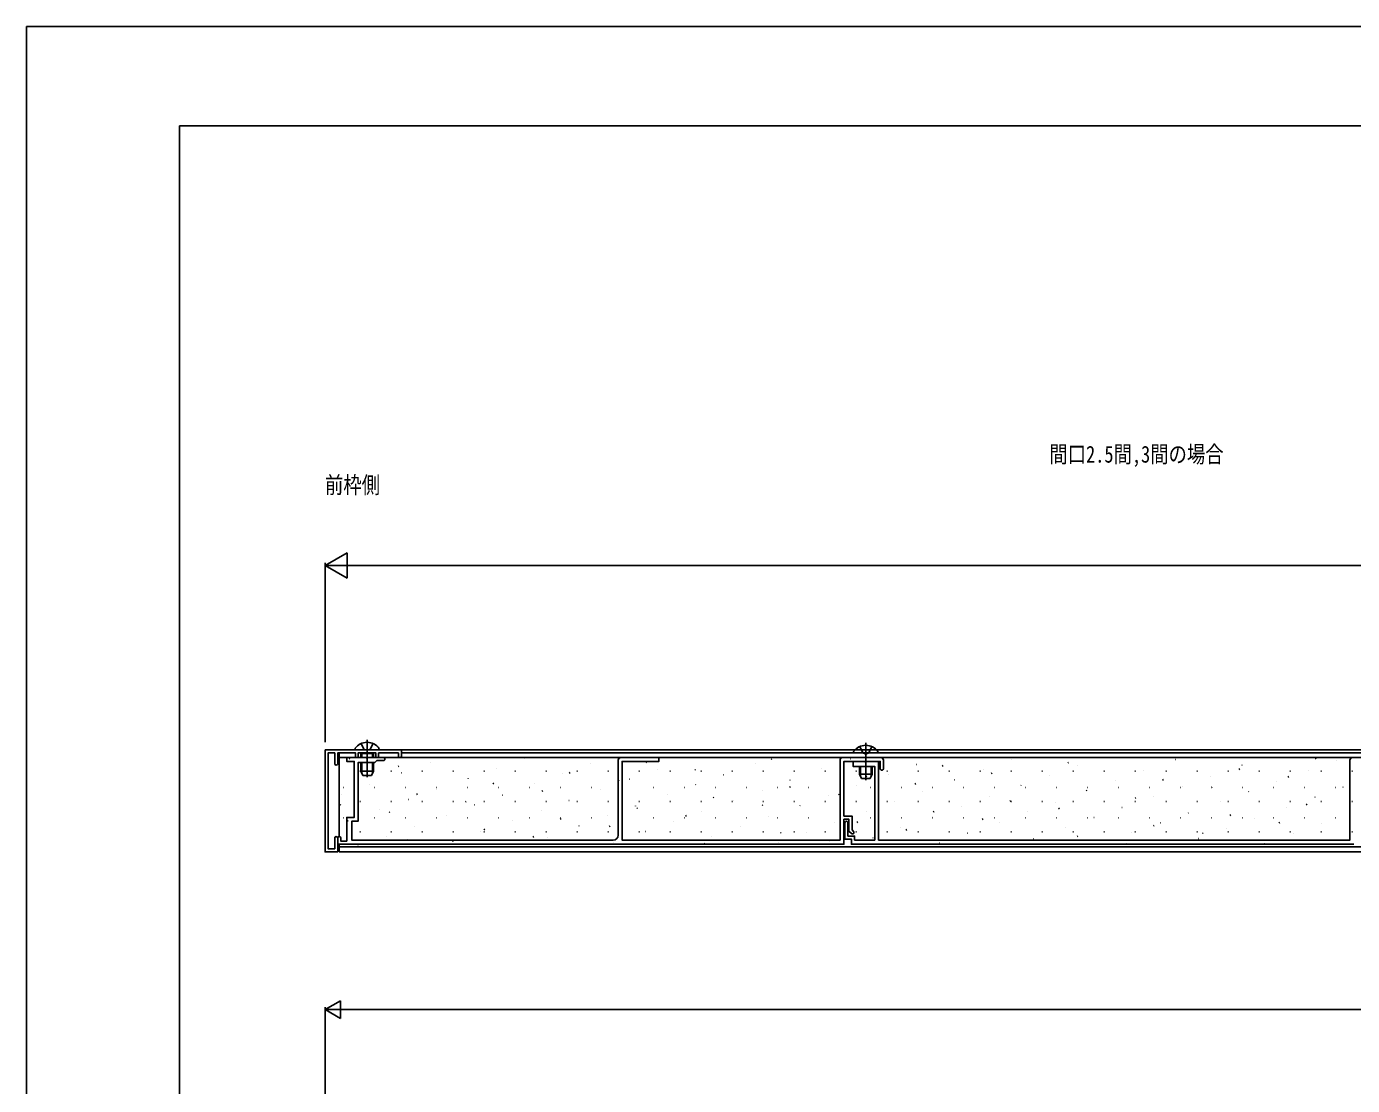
# Model space of a CAD drawing. Units: millimetres, scale not verified. Extents: x -841 to 841, y -594 to 594.
# Drawn here: x -841 to -321, y 178 to 594 of the extents above; entities that cross this region are included whole.
import ezdxf
from ezdxf.enums import TextEntityAlignment as Align

# ---------------------------------------------------------------- set-up
doc = ezdxf.new("R2010")
doc.units = ezdxf.units.MM
doc.header["$LTSCALE"] = 3
for name, color, linetype in [('0-1_USER1', 3, 'Continuous'), ('0-2_YKK_11', 7, 'Continuous'), ('0-3_YKK_12', 2, 'Continuous'), ('0-4_YKK_13', 4, 'Continuous'), ('0-5_YKK_D', 6, 'Continuous'), ('0-6_YKK_ZWAK', 7, 'Continuous')]:
    doc.layers.add(name, color=color, linetype=linetype)
doc.styles.add('ＭＳ ゴシック', font='')
doc.styles.get('ＭＳ ゴシック').set_extended_font_data('MS Gothic')

msp = doc.modelspace()

# ---------------------------------------------------------------- linework, layer by layer
at = {"layer": '0-2_YKK_11'}
for p, q in [((-505.927, 307.092), (-520.927, 307.092)), ((-608.927, 306.092), (-608.927, 276.692)), ((-504.927, 302.692), (-504.927, 306.092)), ((-718.927, 275.492), (-718.927, 273.092))]:
    msp.add_line(p, q, dxfattribs=at)
for points in [[(-723.927, 310.092), (-723.927, 270.092), (-718.927, 270.092), (-718.927, 275.492)], [(-693.927, 307.692), (-693.927, 310.092), (-723.927, 310.092)], [(-720.127, 275.492), (-720.127, 271.292), (-722.727, 271.292), (-722.727, 308.892), (-720.127, 308.892), (-720.127, 304.692)], [(-718.927, 304.692), (-718.927, 308.892), (-711.927, 308.892), (-711.927, 307.092), (-710.927, 307.092), (-710.927, 308.892), (-703.927, 308.892), (-703.927, 307.092), (-702.927, 307.092), (-702.927, 308.892), (-695.127, 308.892), (-695.127, 307.692)], [(-701.027, 307.092), (-706.968, 307.092), (-707.152, 306.972), (-707.702, 306.972), (-707.885, 307.092), (-715.427, 307.092), (-715.427, 305.592), (-712.427, 305.592), (-712.427, 283.592), (-715.427, 283.592), (-715.427, 280.05), (-715.307, 279.867), (-715.307, 279.317), (-715.427, 279.134), (-715.427, 274.292), (-717.727, 274.292), (-717.727, 275.492)], [(-521.927, 306.092), (-521.927, 274.692), (-607.427, 274.692), (-607.427, 305.592), (-592.927, 305.592), (-592.927, 307.092), (-607.927, 307.092)], [(-610.927, 274.692), (-713.427, 274.692), (-713.427, 282.092), (-710.927, 282.092), (-710.927, 305.092), (-704.427, 305.092), (-703.627, 305.892), (-701.027, 305.892)], [(-516.602, 278.116), (-517.227, 278.741), (-517.227, 284.092), (-520.427, 284.092), (-520.427, 305.592), (-506.127, 305.592), (-506.127, 302.692)], [(-518.827, 281.492), (-518.827, 276.292), (-516.227, 276.292), (-516.227, 274.692), (-508.327, 274.692), (-508.327, 303.592), (-516.827, 303.592), (-516.827, 305.592), (-512.285, 305.592), (-512.102, 305.472), (-511.552, 305.472), (-511.368, 305.592), (-506.827, 305.592), (-506.827, 274.692), (-321.927, 274.692), (-321.927, 306.092)], [(-718.927, 273.092), (-520.427, 273.092), (-520.427, 282.892), (-518.427, 282.892), (-518.427, 278.244), (-517.451, 277.268)], [(-320.427, 273.092), (-517.427, 273.092), (-517.427, 275.092), (-520.027, 275.092), (-520.027, 281.492)]]:
    msp.add_lwpolyline(points, dxfattribs=at)
for centre, radius, start, end in [((-701.027, 306.492), 0.6, 269.99999, 90.00001), ((-694.527, 307.692), 0.6, 179.99999, 0.00001), ((-607.927, 306.092), 1, 90.00001, 179.99999), ((-520.927, 306.092), 1, 90.00001, 179.99999), ((-505.927, 306.092), 1, 0.00001, 89.99999), ((-320.927, 306.092), 1, 90.00001, 179.99999), ((-719.527, 304.692), 0.6, 179.99999, 0.00001), ((-505.527, 302.692), 0.6, 179.99999, 0.00001), ((-519.427, 281.492), 0.6, 359.99999, 180.00001), ((-719.527, 275.492), 0.6, 359.99999, 180.00001), ((-718.327, 275.492), 0.6, 359.99999, 180.00001), ((-610.927, 276.692), 2, 270.00001, 359.99999), ((-517.027, 277.692), 0.6, 224.99999, 45.00001)]:
    msp.add_arc(centre, radius, start, end, dxfattribs=at)
at = {"layer": '0-3_YKK_12'}
for p, q in [((-718.427, 276.084), (-718.427, 308.892)), ((-718.427, 307.092), (-40.385, 307.092)), ((-694.427, 310.092), (-40.385, 310.092)), ((-693.927, 308.892), (-40.385, 308.892)), ((-718.427, 270.092), (-718.427, 273.092)), ((-718.427, 272.092), (-40.385, 272.092)), ((-718.427, 270.092), (-40.385, 270.092))]:
    msp.add_line(p, q, dxfattribs=at)
at = {"layer": '0-4_YKK_13'}
for p, q in [((-709.777, 312.604), (-708.572, 310.187)), ((-707.427, 314.092), (-707.427, 299.393)), ((-705.077, 312.604), (-706.282, 310.187)), ((-511.827, 312.892), (-511.827, 298.193)), ((-712.177, 310.692), (-712.177, 310.592)), ((-711.677, 310.092), (-703.177, 310.092)), ((-709.927, 308.692), (-709.854, 308.892)), ((-704.927, 308.692), (-709.927, 308.692)), ((-709.927, 308.692), (-709.927, 307.092)), ((-709.494, 308.692), (-709.536, 308.892)), ((-709.494, 308.692), (-709.494, 307.092)), ((-708.393, 310.092), (-708.572, 310.187)), ((-706.46, 310.092), (-706.282, 310.187)), ((-705.36, 308.692), (-705.318, 308.892)), ((-705.36, 308.692), (-705.36, 307.092)), ((-704.927, 308.692), (-704.999, 308.892)), ((-704.927, 308.692), (-704.927, 307.092)), ((-702.677, 310.692), (-702.677, 310.592)), ((-581.14, 306.897), (-581.102, 306.911)), ((-516.577, 309.492), (-516.577, 309.392)), ((-516.077, 308.892), (-507.577, 308.892)), ((-514.177, 311.404), (-512.972, 308.987)), ((-511.827, 308.378), (-512.972, 308.987)), ((-511.827, 308.378), (-510.682, 308.987)), ((-509.477, 311.404), (-510.682, 308.987)), ((-507.077, 309.492), (-507.077, 309.392)), ((-714.476, 306.478), (-714.143, 306.699)), ((-710.254, 301.808), (-710.054, 301.808)), ((-709.927, 305.092), (-709.927, 301.792)), ((-704.927, 301.792), (-709.927, 301.792)), ((-709.127, 300.092), (-709.927, 301.792)), ((-709.494, 305.092), (-709.494, 300.872)), ((-704.927, 301.792), (-705.727, 300.092)), ((-705.36, 305.092), (-705.36, 300.872)), ((-704.927, 305.092), (-704.927, 301.792)), ((-698.094, 301.808), (-697.894, 301.808)), ((-695.266, 303.522), (-694.932, 303.743)), ((-685.934, 301.808), (-685.734, 301.808)), ((-682.703, 305.023), (-682.666, 305.036)), ((-673.774, 301.808), (-673.574, 301.808)), ((-661.614, 301.808), (-661.414, 301.808)), ((-656.666, 302.879), (-656.629, 302.893)), ((-649.454, 301.808), (-649.254, 301.808)), ((-645.694, 306.765), (-645.656, 306.778)), ((-637.294, 301.808), (-637.094, 301.808)), ((-625.134, 301.808), (-624.934, 301.808)), ((-619.657, 304.621), (-619.619, 304.635)), ((-612.974, 301.808), (-612.774, 301.808)), ((-600.814, 301.808), (-600.614, 301.808)), ((-598.143, 305.122), (-597.809, 305.343)), ((-593.62, 302.478), (-593.582, 302.491)), ((-588.654, 301.808), (-588.454, 301.808)), ((-578.932, 302.166), (-578.599, 302.387)), ((-576.494, 301.808), (-576.294, 301.808)), ((-564.334, 301.808), (-564.134, 301.808)), ((-555.103, 304.754), (-555.065, 304.767)), ((-552.174, 301.808), (-551.974, 301.808)), ((-548.964, 306.33), (-548.631, 306.551)), ((-540.014, 301.808), (-539.814, 301.808)), ((-529.066, 302.61), (-529.028, 302.623)), ((-527.854, 301.808), (-527.654, 301.808)), ((-517.905, 306.562), (-517.867, 306.576)), ((-515.694, 301.808), (-515.494, 301.808)), ((-514.327, 303.392), (-514.327, 300.592)), ((-513.894, 303.392), (-513.894, 299.672)), ((-509.76, 303.392), (-509.76, 299.672)), ((-509.327, 303.392), (-509.327, 300.592)), ((-503.534, 301.808), (-503.334, 301.808)), ((-491.868, 304.419), (-491.83, 304.432)), ((-491.374, 301.808), (-491.174, 301.808)), ((-481.809, 303.765), (-481.476, 303.986)), ((-479.214, 301.808), (-479.014, 301.808)), ((-467.054, 301.808), (-466.854, 301.808)), ((-465.831, 302.275), (-465.793, 302.288)), ((-454.894, 301.808), (-454.694, 301.808)), ((-454.858, 306.16), (-454.821, 306.174)), ((-442.734, 301.808), (-442.534, 301.808)), ((-432.631, 304.973), (-432.297, 305.194)), ((-430.574, 301.808), (-430.374, 301.808)), ((-428.821, 304.017), (-428.784, 304.03)), ((-418.414, 301.808), (-418.214, 301.808)), ((-406.254, 301.808), (-406.054, 301.808)), ((-402.784, 301.873), (-402.747, 301.887)), ((-394.094, 301.808), (-393.894, 301.808)), ((-390.304, 306.293), (-390.266, 306.306)), ((-381.934, 301.808), (-381.734, 301.808)), ((-369.774, 301.808), (-369.574, 301.808)), ((-365.476, 302.408), (-365.142, 302.629)), ((-364.267, 304.149), (-364.229, 304.163)), ((-357.614, 301.808), (-357.414, 301.808)), ((-345.454, 301.808), (-345.254, 301.808)), ((-338.23, 302.006), (-338.192, 302.019)), ((-335.508, 306.573), (-335.175, 306.793)), ((-333.294, 301.808), (-333.094, 301.808)), ((-327.069, 305.958), (-327.031, 305.971)), ((-321.134, 301.808), (-320.934, 301.808)), ((-705.727, 300.092), (-709.127, 300.092)), ((-706.345, 296.651), (-706.307, 296.664)), ((-693.864, 301.071), (-693.827, 301.084)), ((-667.827, 298.927), (-667.79, 298.94)), ((-658.078, 296.794), (-657.745, 297.014)), ((-641.79, 296.783), (-641.753, 296.797)), ((-630.629, 300.736), (-630.592, 300.749)), ((-628.111, 300.958), (-627.777, 301.179)), ((-608.9, 298.002), (-608.566, 298.223)), ((-604.592, 298.592), (-604.555, 298.605)), ((-578.555, 296.448), (-578.518, 296.462)), ((-567.583, 300.334), (-567.545, 300.347)), ((-541.546, 298.19), (-541.508, 298.204)), ((-509.327, 300.592), (-514.327, 300.592)), ((-513.527, 298.892), (-514.327, 300.592)), ((-510.127, 298.892), (-513.527, 298.892)), ((-511.777, 299.601), (-511.444, 299.822)), ((-509.327, 300.592), (-510.127, 298.892)), ((-503.029, 300.466), (-502.991, 300.48)), ((-492.566, 296.645), (-492.233, 296.866)), ((-476.992, 298.323), (-476.954, 298.336)), ((-462.599, 300.809), (-462.265, 301.03)), ((-439.794, 300.131), (-439.756, 300.145)), ((-413.757, 297.988), (-413.719, 298.001)), ((-395.444, 298.244), (-395.11, 298.465)), ((-376.747, 299.73), (-376.71, 299.743)), ((-350.71, 297.586), (-350.673, 297.599)), ((-346.265, 299.453), (-345.932, 299.673)), ((-717.317, 292.766), (-717.28, 292.779)), ((-716.714, 295.348), (-716.514, 295.348)), ((-704.554, 295.348), (-704.354, 295.348)), ((-692.394, 295.348), (-692.194, 295.348)), ((-688.046, 292.63), (-687.713, 292.85)), ((-680.308, 294.507), (-680.27, 294.521)), ((-680.234, 295.348), (-680.034, 295.348)), ((-668.074, 295.348), (-667.874, 295.348)), ((-655.914, 295.348), (-655.714, 295.348)), ((-654.271, 292.364), (-654.233, 292.377)), ((-643.754, 295.348), (-643.554, 295.348)), ((-638.868, 293.838), (-638.534, 294.059)), ((-631.594, 295.348), (-631.394, 295.348)), ((-619.434, 295.348), (-619.234, 295.348)), ((-615.753, 294.64), (-615.716, 294.653)), ((-607.274, 295.348), (-607.074, 295.348)), ((-595.114, 295.348), (-594.914, 295.348)), ((-589.716, 292.496), (-589.679, 292.51)), ((-582.954, 295.348), (-582.754, 295.348)), ((-571.713, 291.273), (-571.379, 291.494)), ((-570.794, 295.348), (-570.594, 295.348)), ((-558.634, 295.348), (-558.434, 295.348)), ((-552.518, 294.305), (-552.481, 294.318)), ((-546.474, 295.348), (-546.274, 295.348)), ((-541.745, 295.437), (-541.411, 295.658)), ((-534.314, 295.348), (-534.114, 295.348)), ((-526.481, 292.161), (-526.444, 292.175)), ((-522.534, 292.481), (-522.201, 292.702)), ((-522.154, 295.348), (-521.954, 295.348)), ((-515.509, 296.047), (-515.471, 296.06)), ((-509.994, 295.348), (-509.794, 295.348)), ((-497.834, 295.348), (-497.634, 295.348)), ((-489.472, 293.903), (-489.434, 293.916)), ((-485.674, 295.348), (-485.474, 295.348)), ((-473.514, 295.348), (-473.314, 295.348)), ((-463.435, 291.759), (-463.397, 291.773)), ((-461.354, 295.348), (-461.154, 295.348)), ((-450.955, 296.179), (-450.917, 296.192)), ((-449.194, 295.348), (-448.994, 295.348)), ((-437.034, 295.348), (-436.834, 295.348)), ((-425.412, 294.08), (-425.078, 294.301)), ((-424.918, 294.035), (-424.88, 294.049)), ((-424.874, 295.348), (-424.674, 295.348)), ((-412.714, 295.348), (-412.514, 295.348)), ((-406.201, 291.124), (-405.867, 291.345)), ((-400.554, 295.348), (-400.354, 295.348)), ((-398.881, 291.892), (-398.843, 291.905)), ((-388.394, 295.348), (-388.194, 295.348)), ((-387.72, 295.844), (-387.682, 295.857)), ((-376.234, 295.348), (-376.034, 295.348)), ((-376.233, 295.289), (-375.9, 295.509)), ((-364.074, 295.348), (-363.874, 295.348)), ((-361.683, 293.7), (-361.645, 293.714)), ((-351.914, 295.348), (-351.714, 295.348)), ((-339.754, 295.348), (-339.554, 295.348)), ((-335.646, 291.557), (-335.608, 291.57)), ((-327.594, 295.348), (-327.394, 295.348)), ((-324.673, 295.442), (-324.636, 295.456)), ((-718.014, 288.466), (-717.68, 288.686)), ((-710.254, 289.848), (-710.054, 289.848)), ((-702.441, 286.67), (-702.403, 286.683)), ((-698.094, 289.848), (-697.894, 289.848)), ((-691.28, 290.622), (-691.243, 290.635)), ((-685.934, 289.848), (-685.734, 289.848)), ((-673.774, 289.848), (-673.574, 289.848)), ((-668.835, 289.674), (-668.502, 289.895)), ((-665.243, 288.478), (-665.206, 288.492)), ((-661.614, 289.848), (-661.414, 289.848)), ((-649.454, 289.848), (-649.254, 289.848)), ((-639.206, 286.335), (-639.169, 286.348)), ((-637.294, 289.848), (-637.094, 289.848)), ((-628.234, 290.22), (-628.196, 290.234)), ((-625.134, 289.848), (-624.934, 289.848)), ((-612.974, 289.848), (-612.774, 289.848)), ((-602.197, 288.077), (-602.159, 288.09)), ((-601.68, 287.109), (-601.347, 287.33)), ((-600.814, 289.848), (-600.614, 289.848)), ((-588.654, 289.848), (-588.454, 289.848)), ((-576.494, 289.848), (-576.294, 289.848)), ((-564.334, 289.848), (-564.134, 289.848)), ((-563.679, 290.353), (-563.642, 290.366)), ((-552.502, 288.317), (-552.168, 288.538)), ((-552.174, 289.848), (-551.974, 289.848)), ((-540.014, 289.848), (-539.814, 289.848)), ((-537.642, 288.209), (-537.605, 288.222)), ((-527.854, 289.848), (-527.654, 289.848)), ((-515.694, 289.848), (-515.494, 289.848)), ((-511.605, 286.065), (-511.568, 286.079)), ((-503.534, 289.848), (-503.334, 289.848)), ((-500.444, 290.018), (-500.407, 290.031)), ((-491.374, 289.848), (-491.174, 289.848)), ((-479.214, 289.848), (-479.014, 289.848)), ((-474.407, 287.874), (-474.37, 287.887)), ((-467.054, 289.848), (-466.854, 289.848)), ((-455.379, 289.916), (-455.046, 290.137)), ((-454.894, 289.848), (-454.694, 289.848)), ((-442.734, 289.848), (-442.534, 289.848)), ((-437.398, 289.616), (-437.36, 289.629)), ((-436.169, 286.96), (-435.835, 287.181)), ((-430.574, 289.848), (-430.374, 289.848)), ((-418.414, 289.848), (-418.214, 289.848)), ((-411.361, 287.472), (-411.323, 287.486)), ((-406.254, 289.848), (-406.054, 289.848)), ((-394.094, 289.848), (-393.894, 289.848)), ((-381.934, 289.848), (-381.734, 289.848)), ((-372.844, 289.748), (-372.806, 289.762)), ((-369.774, 289.848), (-369.574, 289.848)), ((-357.614, 289.848), (-357.414, 289.848)), ((-346.807, 287.605), (-346.769, 287.618)), ((-345.454, 289.848), (-345.254, 289.848)), ((-339.046, 288.56), (-338.712, 288.781)), ((-333.294, 289.848), (-333.094, 289.848)), ((-321.134, 289.848), (-320.934, 289.848)), ((-716.714, 283.388), (-716.514, 283.388)), ((-714.922, 282.25), (-714.884, 282.263)), ((-704.554, 283.388), (-704.354, 283.388)), ((-698.803, 285.51), (-698.47, 285.73)), ((-692.394, 283.388), (-692.194, 283.388)), ((-680.234, 283.388), (-680.034, 283.388)), ((-676.404, 284.526), (-676.366, 284.539)), ((-668.074, 283.388), (-667.874, 283.388)), ((-655.914, 283.388), (-655.714, 283.388)), ((-650.367, 282.382), (-650.329, 282.396)), ((-643.754, 283.388), (-643.554, 283.388)), ((-631.648, 282.945), (-631.315, 283.166)), ((-631.594, 283.388), (-631.394, 283.388)), ((-619.434, 283.388), (-619.234, 283.388)), ((-613.169, 284.191), (-613.132, 284.204)), ((-607.274, 283.388), (-607.074, 283.388)), ((-595.114, 283.388), (-594.914, 283.388)), ((-587.132, 282.047), (-587.095, 282.061)), ((-582.954, 283.388), (-582.754, 283.388)), ((-582.47, 284.153), (-582.136, 284.374)), ((-576.16, 285.933), (-576.122, 285.946)), ((-570.794, 283.388), (-570.594, 283.388)), ((-558.634, 283.388), (-558.434, 283.388)), ((-550.123, 283.789), (-550.085, 283.803)), ((-546.474, 283.388), (-546.274, 283.388)), ((-534.314, 283.388), (-534.114, 283.388)), ((-524.086, 281.646), (-524.048, 281.659)), ((-522.154, 283.388), (-521.954, 283.388)), ((-515.315, 281.588), (-514.981, 281.809)), ((-509.994, 283.388), (-509.794, 283.388)), ((-497.834, 283.388), (-497.634, 283.388)), ((-485.674, 283.388), (-485.474, 283.388)), ((-485.568, 283.922), (-485.531, 283.935)), ((-485.347, 285.752), (-485.014, 285.973)), ((-473.514, 283.388), (-473.314, 283.388)), ((-466.136, 282.796), (-465.803, 283.017)), ((-461.354, 283.388), (-461.154, 283.388)), ((-459.531, 281.778), (-459.494, 281.791)), ((-449.194, 283.388), (-448.994, 283.388)), ((-448.37, 285.73), (-448.333, 285.744)), ((-437.034, 283.388), (-436.834, 283.388)), ((-424.874, 283.388), (-424.674, 283.388)), ((-422.333, 283.587), (-422.296, 283.6)), ((-412.714, 283.388), (-412.514, 283.388)), ((-400.554, 283.388), (-400.354, 283.388)), ((-396.296, 281.443), (-396.259, 281.456)), ((-388.394, 283.388), (-388.194, 283.388)), ((-385.324, 285.329), (-385.286, 285.342)), ((-376.234, 283.388), (-376.034, 283.388)), ((-369.014, 284.396), (-368.68, 284.616)), ((-364.074, 283.388), (-363.874, 283.388)), ((-359.287, 283.185), (-359.249, 283.198)), ((-351.914, 283.388), (-351.714, 283.388)), ((-349.803, 281.44), (-349.469, 281.661)), ((-339.754, 283.388), (-339.554, 283.388)), ((-333.25, 281.041), (-333.212, 281.055)), ((-327.594, 283.388), (-327.394, 283.388)), ((-710.254, 277.888), (-710.054, 277.888)), ((-699.857, 276.221), (-699.819, 276.234)), ((-698.094, 277.888), (-697.894, 277.888)), ((-688.885, 280.106), (-688.847, 280.12)), ((-685.934, 277.888), (-685.734, 277.888)), ((-673.774, 277.888), (-673.574, 277.888)), ((-662.848, 277.963), (-662.81, 277.976)), ((-661.616, 278.781), (-661.283, 279.002)), ((-661.614, 277.888), (-661.414, 277.888)), ((-649.454, 277.888), (-649.254, 277.888)), ((-642.405, 275.825), (-642.072, 276.046)), ((-637.294, 277.888), (-637.094, 277.888)), ((-636.811, 275.819), (-636.773, 275.833)), ((-625.134, 277.888), (-624.934, 277.888)), ((-624.33, 280.239), (-624.292, 280.252)), ((-612.974, 277.888), (-612.774, 277.888)), ((-612.438, 279.989), (-612.104, 280.21)), ((-600.814, 277.888), (-600.614, 277.888)), ((-598.293, 278.095), (-598.255, 278.109)), ((-588.654, 277.888), (-588.454, 277.888)), ((-576.494, 277.888), (-576.294, 277.888)), ((-572.256, 275.952), (-572.218, 275.965)), ((-564.334, 277.888), (-564.134, 277.888)), ((-561.095, 279.904), (-561.058, 279.917)), ((-552.174, 277.888), (-551.974, 277.888)), ((-545.283, 277.424), (-544.949, 277.645)), ((-540.014, 277.888), (-539.814, 277.888)), ((-535.058, 277.76), (-535.021, 277.774)), ((-527.854, 277.888), (-527.654, 277.888)), ((-515.694, 277.888), (-515.494, 277.888)), ((-503.534, 277.888), (-503.334, 277.888)), ((-498.049, 279.502), (-498.011, 279.515)), ((-496.104, 278.632), (-495.771, 278.853)), ((-491.374, 277.888), (-491.174, 277.888)), ((-479.214, 277.888), (-479.014, 277.888)), ((-472.012, 277.358), (-471.974, 277.372)), ((-467.054, 277.888), (-466.854, 277.888)), ((-454.894, 277.888), (-454.694, 277.888)), ((-442.734, 277.888), (-442.534, 277.888)), ((-433.494, 279.634), (-433.457, 279.648)), ((-430.574, 277.888), (-430.374, 277.888)), ((-428.949, 276.068), (-428.616, 276.288)), ((-418.414, 277.888), (-418.214, 277.888)), ((-407.457, 277.491), (-407.42, 277.504)), ((-406.254, 277.888), (-406.054, 277.888)), ((-398.981, 280.232), (-398.648, 280.452)), ((-394.094, 277.888), (-393.894, 277.888)), ((-381.934, 277.888), (-381.734, 277.888)), ((-379.771, 277.276), (-379.437, 277.496)), ((-370.259, 279.299), (-370.222, 279.313)), ((-369.774, 277.888), (-369.574, 277.888)), ((-357.614, 277.888), (-357.414, 277.888)), ((-345.454, 277.888), (-345.254, 277.888)), ((-344.222, 277.156), (-344.185, 277.169)), ((-333.294, 277.888), (-333.094, 277.888)), ((-321.134, 277.888), (-320.934, 277.888)), ((-711.018, 272.269), (-710.98, 272.282)), ((-691.584, 274.617), (-691.25, 274.838)), ((-673.82, 274.077), (-673.782, 274.091)), ((-610.774, 273.676), (-610.736, 273.689)), ((-575.25, 273.26), (-574.917, 273.481)), ((-546.219, 273.808), (-546.181, 273.821)), ((-526.072, 274.468), (-525.738, 274.689)), ((-509.021, 275.617), (-508.984, 275.63)), ((-482.984, 273.473), (-482.947, 273.486)), ((-458.632, 272.092), (-458.583, 272.124)), ((-445.975, 275.215), (-445.937, 275.228)), ((-419.938, 273.071), (-419.9, 273.085)), ((-409.739, 273.112), (-409.405, 273.332)), ((-381.42, 275.347), (-381.383, 275.361)), ((-355.383, 273.204), (-355.346, 273.217))]:
    msp.add_line(p, q, dxfattribs=at)
for centre, radius, start, end in [((-707.427, 307.192), 5.9, 36.38156, 143.61844), ((-711.677, 310.592), 0.5, 180, 270), ((-703.177, 310.592), 0.5, 270, 0), ((-511.827, 305.992), 5.9, 36.38156, 143.61844), ((-516.077, 309.392), 0.5, 180, 270), ((-507.577, 309.392), 0.5, 270, 0)]:
    msp.add_arc(centre, radius, start, end, dxfattribs=at)
at = {"layer": '0-5_YKK_D'}
for p, q in [((-723.927, 382.482), (-715.266, 387.482)), ((-715.266, 377.482), (-715.266, 387.482)), ((-723.927, 313.092), (-723.927, 383.482)), ((-723.927, 382.482), (-715.266, 377.482)), ((-723.927, 382.482), (-706.606, 382.482)), ((-713.927, 382.482), (676.073, 382.482)), ((-723.927, 208.154), (-717.865, 211.654)), ((-723.927, -10.846), (-723.927, 209.154)), ((-723.927, 208.154), (-717.865, 204.654)), ((-723.927, 208.154), (-711.802, 208.154)), ((-717.865, 204.654), (-717.865, 211.654)), ((-716.927, 208.154), (679.073, 208.154))]:
    msp.add_line(p, q, dxfattribs=at)
at = {"layer": '0-6_YKK_ZWAK'}
for p in [(779.004, 555), (-780.996, -505)]:
    msp.add_line(p, (-780.996, 555), dxfattribs=at)
msp.add_lwpolyline([(-841, -594), (841, -594), (841, 594), (-841, 594)], close=True, dxfattribs=at)

# ---------------------------------------------------------------- texts
at = {"layer": '0-1_USER1', "style": 'ＭＳ ゴシック', "width": 0.8}
for s, p in [('間口2.5間,3間の場合', (-439.826, 420.857)), ('前枠側', (-723.927, 408.804))]:
    msp.add_text(s, height=6.598, dxfattribs=at).set_placement(p, align=Align.BOTTOM_LEFT)

doc.saveas('drawing.dxf')
